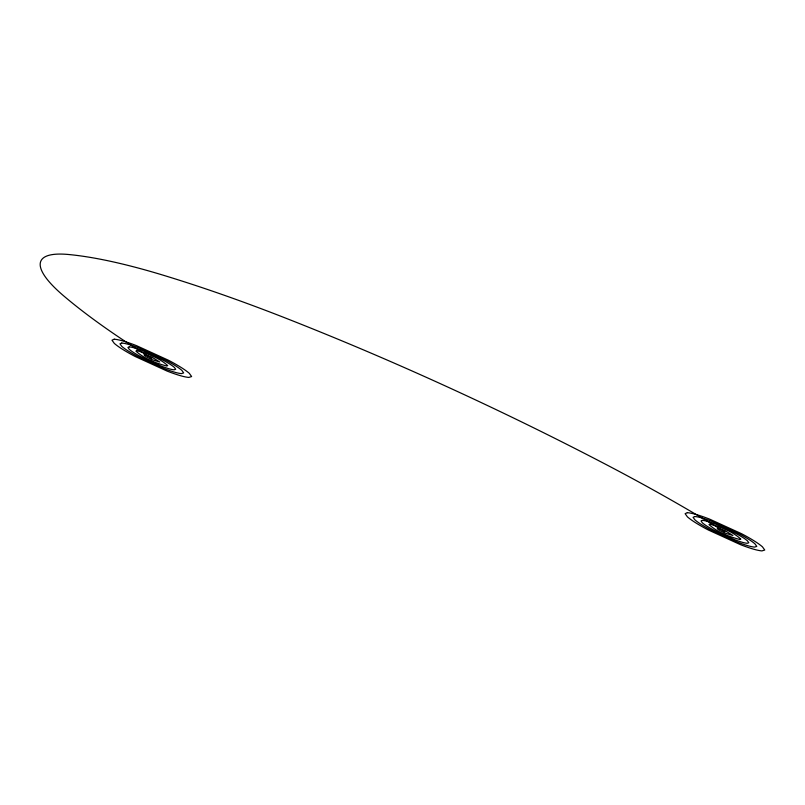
<?xml version="1.0" encoding="UTF-8"?>
<svg xmlns="http://www.w3.org/2000/svg" width="805" height="805" viewBox="0 0 805 805"><rect width="100%" height="100%" fill="white"/><g stroke="black" fill="none" stroke-linecap="round" stroke-linejoin="round"><path stroke-width="1.21" d="M151.813 358.366A320.179 71.484 25.5 0 1 63.585 295.787A151.833 33.901 25.5 0 1 68.566 254.501A320.179 71.484 25.5 0 1 161.906 274.807A501.455 111.955 25.5 0 1 285.071 317.895A757.565 169.131 25.5 0 1 604.786 463.851A501.455 111.955 25.5 0 1 724.933 531.853M114.25 339.187L111.996 340.193L114.33 343.433A32.019 7.144 25.5 0 0 123.155 349.692A50.141 11.2 25.5 0 0 135.17 356.494L167.138 371.095A50.141 11.2 25.5 0 0 179.455 375.402A32.019 7.144 25.5 0 0 188.793 377.434L191.62 376.549L189.296 373.299A32.019 7.144 25.5 0 0 180.471 367.04A50.141 11.2 25.5 0 0 168.456 360.248L136.478 345.647A50.141 11.2 25.5 0 0 124.161 341.34A34.001 7.587 25.5 0 0 114.25 339.187M121.766 343.021L119.965 343.826L121.827 346.422A25.619 5.716 25.5 0 0 128.891 351.433A40.119 8.956 25.5 0 0 138.5 356.867L164.079 368.549A40.119 8.956 25.5 0 0 173.93 371.991A25.619 5.716 25.5 0 0 181.397 373.621L183.661 372.906L181.799 370.32A25.619 5.716 25.5 0 0 174.735 365.309A40.119 8.956 25.5 0 0 165.126 359.865L139.547 348.193A40.119 8.956 25.5 0 0 129.696 344.741A27.199 6.068 25.5 0 0 121.766 343.021M129.273 346.854L127.925 347.468L129.323 349.41A19.209 4.287 25.5 0 0 134.616 353.164A30.087 6.722 25.5 0 0 141.831 357.249L161.01 366.003A30.087 6.722 25.5 0 0 168.396 368.589A19.209 4.287 25.5 0 0 174.001 369.807L175.701 369.274L174.303 367.332A19.209 4.287 25.5 0 0 169.01 363.578A30.087 6.722 25.5 0 0 161.795 359.493L142.616 350.739A30.087 6.722 25.5 0 0 135.22 348.152A20.397 4.558 25.5 0 0 129.273 346.854M136.79 350.698L135.884 351.101C144.246 358.748 155.707 363.105 166.605 365.993L167.742 365.641C159.31 357.953 147.778 353.556 136.79 350.698M144.296 354.532L144.316 355.387L146.077 356.635L151.672 359.553L159.772 362.009L151.954 357.189L144.296 354.532M687.379 512.664L685.125 513.681L687.46 516.921A32.019 7.144 25.5 0 0 696.285 523.18A50.141 11.2 25.5 0 0 708.299 529.982L740.268 544.572A50.141 11.2 25.5 0 0 752.584 548.879A32.019 7.144 25.5 0 0 761.922 550.912L764.75 550.026L762.416 546.786A32.019 7.144 25.5 0 0 753.591 540.527A50.141 11.2 25.5 0 0 741.576 533.725L709.608 519.134A50.141 11.2 25.5 0 0 697.291 514.828A34.001 7.587 25.5 0 0 687.379 512.664M694.896 516.508L693.085 517.313L694.957 519.909A25.619 5.716 25.5 0 0 702.01 524.91A40.119 8.956 25.5 0 0 711.62 530.354L737.199 542.027A40.119 8.956 25.5 0 0 747.06 545.478A25.619 5.716 25.5 0 0 754.527 547.098L756.791 546.394L754.919 543.798A25.619 5.716 25.5 0 0 747.865 538.797A40.119 8.956 25.5 0 0 738.245 533.353L712.677 521.68A40.119 8.956 25.5 0 0 702.815 518.229A27.199 6.068 25.5 0 0 694.896 516.508M702.403 520.342L701.054 520.946L702.453 522.898A19.209 4.287 25.5 0 0 707.746 526.651A30.087 6.722 25.5 0 0 714.951 530.726L734.14 539.491A30.087 6.722 25.5 0 0 741.526 542.067A19.209 4.287 25.5 0 0 747.131 543.294L748.821 542.761L747.422 540.809A19.209 4.287 25.5 0 0 742.13 537.056A30.087 6.722 25.5 0 0 734.925 532.98L715.736 524.216A30.087 6.722 25.5 0 0 708.35 521.64A20.397 4.558 25.5 0 0 702.403 520.342M709.919 524.176L709.014 524.578C717.376 532.226 728.827 536.583 739.735 539.481L740.862 539.129C732.439 531.441 720.898 527.044 709.919 524.176M717.426 528.02L717.446 528.865L719.207 530.123L724.792 533.031L732.902 535.486L725.084 530.676L717.426 528.02"/></g></svg>
